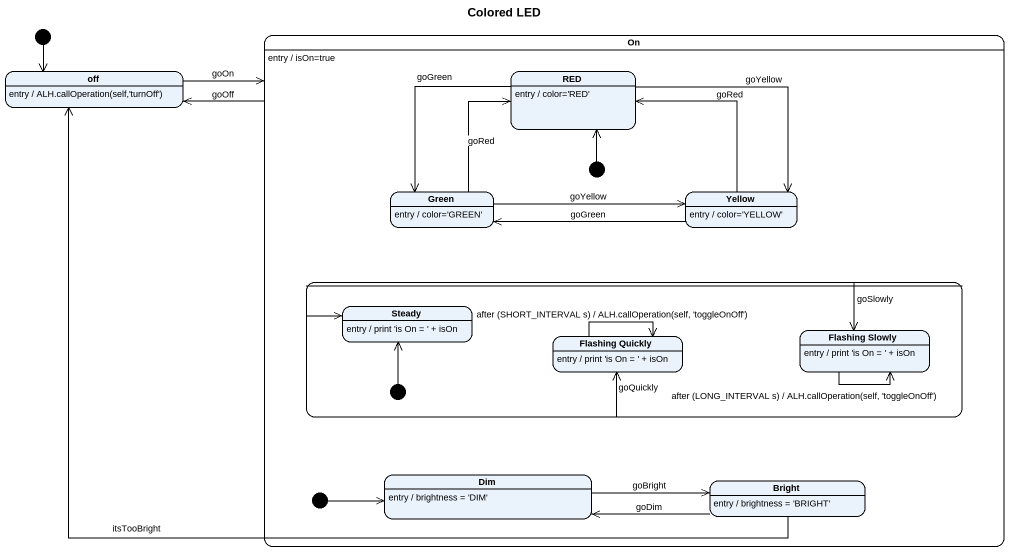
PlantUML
@startuml
title Colored LED
hide empty description
state "On" as On_ {
  state RED
  RED : entry / color='RED'
  state Green
  Green : entry / color='GREEN'
  state initial2 <<start>>
  state Yellow
  Yellow : entry / color='YELLOW'
  state " " as state1 {
    state Steady
    Steady : entry / print 'is On = ' + isOn
    state "Flashing Quickly" as Flashing_Quickly
    Flashing_Quickly : entry / print 'is On = ' + isOn
    state "Flashing Slowly" as Flashing_Slowly
    Flashing_Slowly : entry / print 'is On = ' + isOn
    [*] -up-> Steady
  }
  state initial4 <<start>>
  state Dim
  Dim : entry / brightness = 'DIM'
  state Bright
  Bright : entry / brightness = 'BRIGHT'
}
On_ : entry / isOn=true
state off
off : entry / ALH.callOperation(self,'turnOff')
[*] --> off
On_ -left-> off : goOff
off -right-> On_ : goOn
RED --> Green : goGreen
RED --> Yellow : goYellow
Green -up-> RED : goRed
Green -right-> Yellow : goYellow
initial2 -up-> RED
Yellow -up-> RED : goRed
Yellow -left-> Green : goGreen
state1 -left-> Steady
state1 -left-> Flashing_Quickly : goQuickly
state1 -right-> Flashing_Slowly : goSlowly
Flashing_Quickly --> Flashing_Quickly : after (SHORT_INTERVAL s) / ALH.callOperation(self, 'toggleOnOff')
Flashing_Slowly --> Flashing_Slowly : after (LONG_INTERVAL s) / ALH.callOperation(self, 'toggleOnOff')
initial4 -right-> Dim
Dim -right-> Bright : goBright
Bright -left-> off : itsTooBright
Bright -left-> Dim : goDim
@enduml
